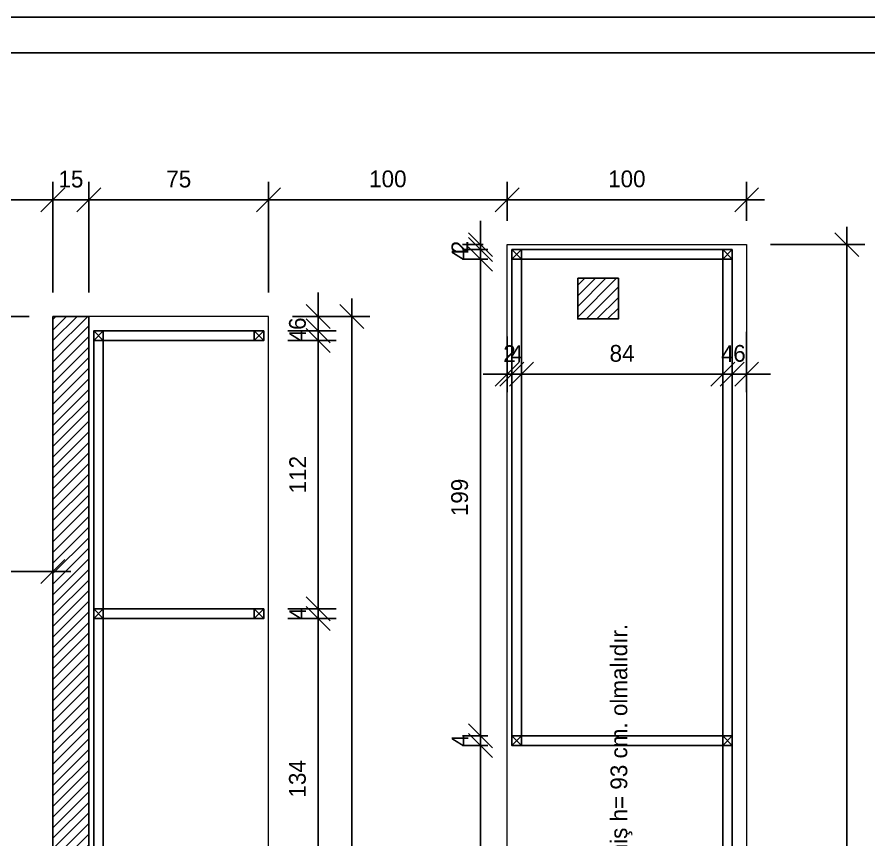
# Model space of a CAD drawing. Header units: centimetres. Extents: x 131563 to 145359, y 24878 to 28066.
# Drawn here: x 133133.6 to 133489.2, y 27118.7 to 27462.2 of the extents above; entities that cross this region are included whole.
import ezdxf

# ---------------------------------------------------------------- set-up
doc = ezdxf.new("R2010")
doc.units = ezdxf.units.CM
doc.header["$LTSCALE"] = 10
doc.header["$MEASUREMENT"] = 0
doc.header["$PDMODE"] = 3
doc.header["$PDSIZE"] = 20
doc.layers.add('ARK_AHŞAP', color=45, linetype='Continuous', lineweight=15)
for name, color, linetype in [('CG TASARIM LOGO', 7, 'Continuous'), ('Kıtc-002 Çizgi', 7, 'Continuous'), ('Kıtc-040 Detay', 7, 'Continuous'), ('LP-DIMENSION_INT_100', 51, 'Continuous'), ('S2000-002 Çizgi', 7, 'Continuous')]:
    doc.layers.add(name, color=color, linetype=linetype)
doc.styles.add('TAKSİM', font='GOTHIC.TTF', dxfattribs={"height": 7})
doc.dimstyles.new('AR_DIM_100', dxfattribs={"dimtxt": 7, "dimasz": 10, "dimexe": 7.5, "dimexo": 10, "dimgap": 5, "dimtad": 1, "dimtoh": 1, "dimdec": 0, "dimrnd": 0.5, "dimzin": 12, "dimdsep": 46, "dimtxsty": 'TAKSİM', "dimblk": 'OBLIQUE', "dimcen": 0.09, "dimdle": 7.5, "dimclrd": 256, "dimclre": 256, "dimclrt": 7, "dimadec": 0, "dimazin": 0, "dimtfac": 1, "dimtdec": 0, "dimtix": 1, "dimtofl": 0, "dimtmove": 0, "dimatfit": 3, "dimldrblk": 'DOT', "dimfxl": 100, "dimfxlon": 1, "dimtolj": 1, "dimtzin": 0, "dimlwd": -1, "dimlwe": -1, "dimarcsym": 0})

# ---------------------------------------------------------------- blocks, each defined once
blk = doc.blocks.new('A$C14D17327')
at = {"layer": 'Kıtc-002 Çizgi', "color": 1, "elevation": 0}
blk.add_lwpolyline([(0, 4), (4, 4), (4, 0), (0, 0)], close=True, dxfattribs=at)
for points in [[(0, 4), (4, 0)], [(0, 0), (4, 4)]]:
    blk.add_lwpolyline(points, dxfattribs=at)
blk = doc.blocks.new('_Oblique')
at = {"color": 0, "linetype": 'ByBlock', "lineweight": -2}
blk.add_line((-0.5, -0.5), (0.5, 0.5), dxfattribs=at)
blk = doc.blocks.new('*D29')
at = {"transparency": 16777216}
for p, q in [((133259.34, 27337.15), (133259.34, 27347.15)), ((133248.61, 27337.15), (133266.84, 27337.15)), ((133246.61, 27331.15), (133266.84, 27331.15)), ((133259.34, 27331.15), (133259.34, 27321.15))]:
    blk.add_line(p, q, dxfattribs=at)
at = {"layer": 'Defpoints', "color": 0, "transparency": 16777216}
for p in [(133238.61, 27337.15), (133236.61, 27331.15), (133259.34, 27331.15)]:
    blk.add_point(p, dxfattribs=at)
at = {"transparency": 16777216, "xscale": 10, "yscale": 10, "zscale": 10}
for p, rotation in [((133259.34, 27337.15), 270), ((133259.34, 27331.15), 90)]:
    blk.add_blockref('_Oblique', p, dxfattribs=dict(at, rotation=rotation))
at = {"color": 7, "transparency": 16777216, "insert": (133250.66, 27334.15), "char_height": 7, "attachment_point": 5, "rotation": 90, "style": 'TAKSİM'}
blk.add_mtext('\\A1;6', dxfattribs=at)
blk = doc.blocks.new('_Dot')
at = {"color": 0, "linetype": 'ByBlock', "lineweight": -2}
blk.add_line((-0.5, 0), (-1, 0), dxfattribs=at)
at = {"color": 0, "linetype": 'ByBlock', "const_width": 0.5}
blk.add_lwpolyline([(-0.25, 0, 1), (0.25, 0, 1)], format="xyb", close=True, dxfattribs=at)
blk = doc.blocks.new('*D30')
at = {"transparency": 16777216}
for p, q in [((133259.34, 27331.15), (133259.34, 27341.15)), ((133246.61, 27331.15), (133266.84, 27331.15)), ((133246.61, 27327.15), (133266.84, 27327.15)), ((133259.34, 27327.15), (133259.34, 27317.15))]:
    blk.add_line(p, q, dxfattribs=at)
at = {"layer": 'Defpoints', "color": 0, "transparency": 16777216}
for p in [(133236.61, 27331.15), (133236.61, 27327.15), (133259.34, 27327.15)]:
    blk.add_point(p, dxfattribs=at)
at = {"transparency": 16777216, "xscale": 10, "yscale": 10, "zscale": 10}
for p, rotation in [((133259.34, 27331.15), 270), ((133259.34, 27327.15), 90)]:
    blk.add_blockref('_Oblique', p, dxfattribs=dict(at, rotation=rotation))
at = {"color": 7, "transparency": 16777216, "insert": (133250.75, 27329.15), "char_height": 7, "attachment_point": 5, "rotation": 90, "style": 'TAKSİM'}
blk.add_mtext('\\A1;4', dxfattribs=at)
blk = doc.blocks.new('*D31')
at = {"transparency": 16777216}
for p, q in [((133259.34, 27334.65), (133259.34, 27207.65)), ((133246.61, 27327.15), (133266.84, 27327.15)), ((133246.61, 27215.15), (133266.84, 27215.15))]:
    blk.add_line(p, q, dxfattribs=at)
at = {"layer": 'Defpoints', "color": 0, "transparency": 16777216}
for p in [(133236.61, 27327.15), (133236.61, 27215.15), (133259.34, 27215.15)]:
    blk.add_point(p, dxfattribs=at)
at = {"transparency": 16777216, "xscale": 10, "yscale": 10, "zscale": 10}
for p, rotation in [((133259.34, 27327.15), 90), ((133259.34, 27215.15), 270)]:
    blk.add_blockref('_Oblique', p, dxfattribs=dict(at, rotation=rotation))
at = {"color": 7, "transparency": 16777216, "insert": (133250.75, 27271.15), "char_height": 7, "attachment_point": 5, "rotation": 90, "style": 'TAKSİM'}
blk.add_mtext('\\A1;112', dxfattribs=at)
blk = doc.blocks.new('*D32')
at = {"transparency": 16777216}
for p, q in [((133259.34, 27215.15), (133259.34, 27225.15)), ((133246.61, 27215.15), (133266.84, 27215.15)), ((133246.61, 27211.15), (133266.84, 27211.15)), ((133259.34, 27211.15), (133259.34, 27201.15))]:
    blk.add_line(p, q, dxfattribs=at)
at = {"layer": 'Defpoints', "color": 0, "transparency": 16777216}
for p in [(133236.61, 27215.15), (133236.61, 27211.15), (133259.34, 27211.15)]:
    blk.add_point(p, dxfattribs=at)
at = {"transparency": 16777216, "xscale": 10, "yscale": 10, "zscale": 10}
for p, rotation in [((133259.34, 27215.15), 270), ((133259.34, 27211.15), 90)]:
    blk.add_blockref('_Oblique', p, dxfattribs=dict(at, rotation=rotation))
at = {"color": 7, "transparency": 16777216, "insert": (133250.75, 27213.15), "char_height": 7, "attachment_point": 5, "rotation": 90, "style": 'TAKSİM'}
blk.add_mtext('\\A1;4', dxfattribs=at)
blk = doc.blocks.new('*D33')
at = {"transparency": 16777216}
for p, q in [((133259.34, 27218.65), (133259.34, 27069.73)), ((133246.61, 27211.15), (133266.84, 27211.15)), ((133246.61, 27077.23), (133266.84, 27077.23))]:
    blk.add_line(p, q, dxfattribs=at)
at = {"layer": 'Defpoints', "color": 0, "transparency": 16777216}
for p in [(133236.61, 27211.15), (133236.61, 27077.23), (133259.34, 27077.23)]:
    blk.add_point(p, dxfattribs=at)
at = {"transparency": 16777216, "xscale": 10, "yscale": 10, "zscale": 10}
for p, rotation in [((133259.34, 27211.15), 90), ((133259.34, 27077.23), 270)]:
    blk.add_blockref('_Oblique', p, dxfattribs=dict(at, rotation=rotation))
at = {"color": 7, "transparency": 16777216, "insert": (133250.66, 27144.19), "char_height": 7, "attachment_point": 5, "rotation": 90, "style": 'TAKSİM'}
blk.add_mtext('\\A1;134', dxfattribs=at)
blk = doc.blocks.new('*D45')
at = {"transparency": 16777216}
for p, q in [((133273.38, 26752.65), (133273.38, 27344.65)), ((133248.61, 27337.15), (133280.88, 27337.15)), ((133248.61, 26760.15), (133280.88, 26760.15))]:
    blk.add_line(p, q, dxfattribs=at)
at = {"layer": 'Defpoints', "color": 0, "transparency": 16777216}
for p in [(133238.61, 27337.15), (133273.38, 27337.15), (133238.61, 26760.15)]:
    blk.add_point(p, dxfattribs=at)
at = {"transparency": 16777216, "xscale": 10, "yscale": 10, "zscale": 10}
for p, rotation in [((133273.38, 27337.15), 90), ((133273.38, 26760.15), 270)]:
    blk.add_blockref('_Oblique', p, dxfattribs=dict(at, rotation=rotation))
at = {"color": 7, "transparency": 16777216, "insert": (133264.8, 27045.65), "char_height": 7, "attachment_point": 5, "rotation": 90, "style": 'TAKSİM'}
blk.add_mtext('\\A1;577', dxfattribs=at)
blk = doc.blocks.new('*D62')
at = {"transparency": 16777216}
for p, q in [((133163.61, 27347.15), (133163.61, 27393.39)), ((133238.61, 27347.15), (133238.61, 27393.39)), ((133156.11, 27385.89), (133246.11, 27385.89))]:
    blk.add_line(p, q, dxfattribs=at)
at = {"layer": 'Defpoints', "color": 0, "transparency": 16777216}
for p in [(133238.61, 27385.89), (133163.61, 27337.15), (133238.61, 27337.15)]:
    blk.add_point(p, dxfattribs=at)
at = {"transparency": 16777216, "xscale": 10, "yscale": 10, "zscale": 10, "rotation": 180}
blk.add_blockref('_Oblique', (133163.61, 27385.89), dxfattribs=at)
at = {"transparency": 16777216, "xscale": 10, "yscale": 10, "zscale": 10}
blk.add_blockref('_Oblique', (133238.61, 27385.89), dxfattribs=at)
at = {"color": 7, "transparency": 16777216, "insert": (133201.11, 27394.48), "char_height": 7, "attachment_point": 5, "style": 'TAKSİM'}
blk.add_mtext('\\A1;75', dxfattribs=at)
blk = doc.blocks.new('*D63')
at = {"transparency": 16777216}
for p, q in [((133238.61, 27347.15), (133238.61, 27393.39)), ((133338.11, 27377.15), (133338.11, 27393.39)), ((133231.11, 27385.89), (133345.61, 27385.89))]:
    blk.add_line(p, q, dxfattribs=at)
at = {"layer": 'Defpoints', "color": 0, "transparency": 16777216}
for p in [(133338.11, 27385.89), (133338.11, 27367.15), (133238.61, 27337.15)]:
    blk.add_point(p, dxfattribs=at)
at = {"transparency": 16777216, "xscale": 10, "yscale": 10, "zscale": 10, "rotation": 180}
blk.add_blockref('_Oblique', (133238.61, 27385.89), dxfattribs=at)
at = {"transparency": 16777216, "xscale": 10, "yscale": 10, "zscale": 10}
blk.add_blockref('_Oblique', (133338.11, 27385.89), dxfattribs=at)
at = {"color": 7, "transparency": 16777216, "insert": (133288.36, 27394.56), "char_height": 7, "attachment_point": 5, "style": 'TAKSİM'}
blk.add_mtext('\\A1;100', dxfattribs=at)
blk = doc.blocks.new('*D64')
at = {"transparency": 16777216}
for p, q in [((133338.11, 27377.15), (133338.11, 27393.39)), ((133438.11, 27377.15), (133438.11, 27393.39)), ((133330.61, 27385.89), (133445.61, 27385.89))]:
    blk.add_line(p, q, dxfattribs=at)
at = {"layer": 'Defpoints', "color": 0, "transparency": 16777216}
for p in [(133438.11, 27385.89), (133338.11, 27367.15), (133438.11, 27367.15)]:
    blk.add_point(p, dxfattribs=at)
at = {"transparency": 16777216, "xscale": 10, "yscale": 10, "zscale": 10, "rotation": 180}
blk.add_blockref('_Oblique', (133338.11, 27385.89), dxfattribs=at)
at = {"transparency": 16777216, "xscale": 10, "yscale": 10, "zscale": 10}
blk.add_blockref('_Oblique', (133438.11, 27385.89), dxfattribs=at)
at = {"color": 7, "transparency": 16777216, "insert": (133388.11, 27394.56), "char_height": 7, "attachment_point": 5, "style": 'TAKSİM'}
blk.add_mtext('\\A1;100', dxfattribs=at)
blk = doc.blocks.new('*D65')
at = {"transparency": 16777216}
for p, q in [((133338.11, 27328.79), (133338.11, 27305.55)), ((133340.11, 27328.79), (133340.11, 27305.55)), ((133338.11, 27313.05), (133328.11, 27313.05)), ((133340.11, 27313.05), (133350.11, 27313.05))]:
    blk.add_line(p, q, dxfattribs=at)
at = {"layer": 'Defpoints', "color": 0, "transparency": 16777216}
for p in [(133338.11, 27338.79), (133340.11, 27338.79), (133340.11, 27313.05)]:
    blk.add_point(p, dxfattribs=at)
at = {"transparency": 16777216, "xscale": 10, "yscale": 10, "zscale": 10}
blk.add_blockref('_Oblique', (133338.11, 27313.05), dxfattribs=at)
at = {"transparency": 16777216, "xscale": 10, "yscale": 10, "zscale": 10, "rotation": 180}
blk.add_blockref('_Oblique', (133340.11, 27313.05), dxfattribs=at)
at = {"color": 7, "transparency": 16777216, "insert": (133339.11, 27321.64), "char_height": 7, "attachment_point": 5, "style": 'TAKSİM'}
blk.add_mtext('\\A1;2', dxfattribs=at)
blk = doc.blocks.new('*D66')
at = {"transparency": 16777216}
for p, q in [((133340.11, 27328.79), (133340.11, 27305.55)), ((133344.11, 27324.79), (133344.11, 27305.55)), ((133340.11, 27313.05), (133330.11, 27313.05)), ((133344.11, 27313.05), (133354.11, 27313.05))]:
    blk.add_line(p, q, dxfattribs=at)
at = {"layer": 'Defpoints', "color": 0, "transparency": 16777216}
for p in [(133340.11, 27338.79), (133344.11, 27334.79), (133344.11, 27313.05)]:
    blk.add_point(p, dxfattribs=at)
at = {"transparency": 16777216, "xscale": 10, "yscale": 10, "zscale": 10}
blk.add_blockref('_Oblique', (133340.11, 27313.05), dxfattribs=at)
at = {"transparency": 16777216, "xscale": 10, "yscale": 10, "zscale": 10, "rotation": 180}
blk.add_blockref('_Oblique', (133344.11, 27313.05), dxfattribs=at)
at = {"color": 7, "transparency": 16777216, "insert": (133342.11, 27321.64), "char_height": 7, "attachment_point": 5, "style": 'TAKSİM'}
blk.add_mtext('\\A1;4', dxfattribs=at)
blk = doc.blocks.new('*D67')
at = {"transparency": 16777216}
for p, q in [((133344.11, 27324.79), (133344.11, 27305.55)), ((133428.11, 27324.79), (133428.11, 27305.55)), ((133336.61, 27313.05), (133435.61, 27313.05))]:
    blk.add_line(p, q, dxfattribs=at)
at = {"layer": 'Defpoints', "color": 0, "transparency": 16777216}
for p in [(133344.11, 27334.79), (133428.11, 27334.79), (133428.11, 27313.05)]:
    blk.add_point(p, dxfattribs=at)
at = {"transparency": 16777216, "xscale": 10, "yscale": 10, "zscale": 10, "rotation": 180}
blk.add_blockref('_Oblique', (133344.11, 27313.05), dxfattribs=at)
at = {"transparency": 16777216, "xscale": 10, "yscale": 10, "zscale": 10}
blk.add_blockref('_Oblique', (133428.11, 27313.05), dxfattribs=at)
at = {"color": 7, "transparency": 16777216, "insert": (133386.11, 27321.73), "char_height": 7, "attachment_point": 5, "style": 'TAKSİM'}
blk.add_mtext('\\A1;84', dxfattribs=at)
blk = doc.blocks.new('*D68')
at = {"transparency": 16777216}
for p, q in [((133428.11, 27324.79), (133428.11, 27305.55)), ((133432.11, 27324.79), (133432.11, 27305.55)), ((133428.11, 27313.05), (133418.11, 27313.05)), ((133432.11, 27313.05), (133442.11, 27313.05))]:
    blk.add_line(p, q, dxfattribs=at)
at = {"layer": 'Defpoints', "color": 0, "transparency": 16777216}
for p in [(133428.11, 27334.79), (133432.11, 27334.79), (133432.11, 27313.05)]:
    blk.add_point(p, dxfattribs=at)
at = {"transparency": 16777216, "xscale": 10, "yscale": 10, "zscale": 10}
blk.add_blockref('_Oblique', (133428.11, 27313.05), dxfattribs=at)
at = {"transparency": 16777216, "xscale": 10, "yscale": 10, "zscale": 10, "rotation": 180}
blk.add_blockref('_Oblique', (133432.11, 27313.05), dxfattribs=at)
at = {"color": 7, "transparency": 16777216, "insert": (133430.11, 27321.64), "char_height": 7, "attachment_point": 5, "style": 'TAKSİM'}
blk.add_mtext('\\A1;4', dxfattribs=at)
blk = doc.blocks.new('*D69')
at = {"transparency": 16777216}
for p, q in [((133438.11, 27330.79), (133438.11, 27305.55)), ((133432.11, 27324.79), (133432.11, 27305.55)), ((133432.11, 27313.05), (133422.11, 27313.05)), ((133438.11, 27313.05), (133448.11, 27313.05))]:
    blk.add_line(p, q, dxfattribs=at)
at = {"layer": 'Defpoints', "color": 0, "transparency": 16777216}
for p in [(133438.11, 27340.79), (133432.11, 27334.79), (133438.11, 27313.05)]:
    blk.add_point(p, dxfattribs=at)
at = {"transparency": 16777216, "xscale": 10, "yscale": 10, "zscale": 10}
blk.add_blockref('_Oblique', (133432.11, 27313.05), dxfattribs=at)
at = {"transparency": 16777216, "xscale": 10, "yscale": 10, "zscale": 10, "rotation": 180}
blk.add_blockref('_Oblique', (133438.11, 27313.05), dxfattribs=at)
at = {"color": 7, "transparency": 16777216, "insert": (133435.11, 27321.73), "char_height": 7, "attachment_point": 5, "style": 'TAKSİM'}
blk.add_mtext('\\A1;6', dxfattribs=at)
blk = doc.blocks.new('*D70')
at = {"transparency": 16777216}
for p, q in [((133327.02, 27367.15), (133327.02, 27377.15)), ((133328.11, 27367.15), (133319.52, 27367.15)), ((133330.11, 27365.15), (133319.52, 27365.15)), ((133327.02, 27365.15), (133327.02, 27355.15))]:
    blk.add_line(p, q, dxfattribs=at)
at = {"layer": 'Defpoints', "color": 0, "transparency": 16777216}
for p in [(133338.11, 27367.15), (133327.02, 27365.15), (133340.11, 27365.15)]:
    blk.add_point(p, dxfattribs=at)
at = {"transparency": 16777216, "xscale": 10, "yscale": 10, "zscale": 10}
for p, rotation in [((133327.02, 27367.15), 270), ((133327.02, 27365.15), 90)]:
    blk.add_blockref('_Oblique', p, dxfattribs=dict(at, rotation=rotation))
at = {"color": 7, "transparency": 16777216, "insert": (133318.44, 27366.15), "char_height": 7, "attachment_point": 5, "rotation": 90, "style": 'TAKSİM'}
blk.add_mtext('\\A1;2', dxfattribs=at)
blk = doc.blocks.new('*D71')
at = {"transparency": 16777216}
for p, q in [((133327.02, 27365.15), (133327.02, 27375.15)), ((133330.11, 27365.15), (133319.52, 27365.15)), ((133330.11, 27361.15), (133319.52, 27361.15)), ((133327.02, 27361.15), (133327.02, 27351.15))]:
    blk.add_line(p, q, dxfattribs=at)
at = {"layer": 'Defpoints', "color": 0, "transparency": 16777216}
for p in [(133340.11, 27365.15), (133327.02, 27361.15), (133340.11, 27361.15)]:
    blk.add_point(p, dxfattribs=at)
at = {"transparency": 16777216, "xscale": 10, "yscale": 10, "zscale": 10}
for p, rotation in [((133327.02, 27365.15), 270), ((133327.02, 27361.15), 90)]:
    blk.add_blockref('_Oblique', p, dxfattribs=dict(at, rotation=rotation))
at = {"color": 7, "transparency": 16777216, "insert": (133318.44, 27363.15), "char_height": 7, "attachment_point": 5, "rotation": 90, "style": 'TAKSİM'}
blk.add_mtext('\\A1;4', dxfattribs=at)
blk = doc.blocks.new('*D72')
at = {"transparency": 16777216}
for p, q in [((133327.02, 27368.65), (133327.02, 27154.65)), ((133330.11, 27361.15), (133319.52, 27361.15)), ((133330.11, 27162.15), (133319.52, 27162.15))]:
    blk.add_line(p, q, dxfattribs=at)
at = {"layer": 'Defpoints', "color": 0, "transparency": 16777216}
for p in [(133340.11, 27361.15), (133327.02, 27162.15), (133340.11, 27162.15)]:
    blk.add_point(p, dxfattribs=at)
at = {"transparency": 16777216, "xscale": 10, "yscale": 10, "zscale": 10}
for p, rotation in [((133327.02, 27361.15), 90), ((133327.02, 27162.15), 270)]:
    blk.add_blockref('_Oblique', p, dxfattribs=dict(at, rotation=rotation))
at = {"color": 7, "transparency": 16777216, "insert": (133318.35, 27261.65), "char_height": 7, "attachment_point": 5, "rotation": 90, "style": 'TAKSİM'}
blk.add_mtext('\\A1;199', dxfattribs=at)
blk = doc.blocks.new('*D73')
at = {"transparency": 16777216}
for p, q in [((133327.02, 27162.15), (133327.02, 27172.15)), ((133330.11, 27162.15), (133319.52, 27162.15)), ((133330.11, 27158.15), (133319.52, 27158.15)), ((133327.02, 27158.15), (133327.02, 27148.15))]:
    blk.add_line(p, q, dxfattribs=at)
at = {"layer": 'Defpoints', "color": 0, "transparency": 16777216}
for p in [(133340.11, 27162.15), (133327.02, 27158.15), (133340.11, 27158.15)]:
    blk.add_point(p, dxfattribs=at)
at = {"transparency": 16777216, "xscale": 10, "yscale": 10, "zscale": 10}
for p, rotation in [((133327.02, 27162.15), 270), ((133327.02, 27158.15), 90)]:
    blk.add_blockref('_Oblique', p, dxfattribs=dict(at, rotation=rotation))
at = {"color": 7, "transparency": 16777216, "insert": (133318.44, 27160.15), "char_height": 7, "attachment_point": 5, "rotation": 90, "style": 'TAKSİM'}
blk.add_mtext('\\A1;4', dxfattribs=at)
blk = doc.blocks.new('*D74')
at = {"transparency": 16777216}
for p, q in [((133327.02, 27165.65), (133327.02, 27011.65)), ((133330.11, 27158.15), (133319.52, 27158.15)), ((133330.11, 27019.15), (133319.52, 27019.15))]:
    blk.add_line(p, q, dxfattribs=at)
at = {"layer": 'Defpoints', "color": 0, "transparency": 16777216}
for p in [(133340.11, 27158.15), (133327.02, 27019.15), (133340.11, 27019.15)]:
    blk.add_point(p, dxfattribs=at)
at = {"transparency": 16777216, "xscale": 10, "yscale": 10, "zscale": 10}
for p, rotation in [((133327.02, 27158.15), 90), ((133327.02, 27019.15), 270)]:
    blk.add_blockref('_Oblique', p, dxfattribs=dict(at, rotation=rotation))
at = {"color": 7, "transparency": 16777216, "insert": (133318.35, 27088.65), "char_height": 7, "attachment_point": 5, "rotation": 90, "style": 'TAKSİM'}
blk.add_mtext('\\A1;139', dxfattribs=at)
blk = doc.blocks.new('*D113')
at = {"transparency": 16777216}
for p, q in [((133479.91, 27374.65), (133479.91, 26592.65)), ((133448.11, 27367.15), (133487.41, 27367.15)), ((133448.11, 26600.15), (133487.41, 26600.15))]:
    blk.add_line(p, q, dxfattribs=at)
at = {"layer": 'Defpoints', "color": 0, "transparency": 16777216}
for p in [(133438.11, 27367.15), (133438.11, 26600.15), (133479.91, 26600.15)]:
    blk.add_point(p, dxfattribs=at)
at = {"transparency": 16777216, "xscale": 10, "yscale": 10, "zscale": 10}
for p, rotation in [((133479.91, 27367.15), 90), ((133479.91, 26600.15), 270)]:
    blk.add_blockref('_Oblique', p, dxfattribs=dict(at, rotation=rotation))
at = {"color": 7, "transparency": 16777216, "insert": (133471.24, 26983.65), "char_height": 7, "attachment_point": 5, "rotation": 90, "style": 'TAKSİM'}
blk.add_mtext('\\A1;767', dxfattribs=at)
blk = doc.blocks.new('*D121')
at = {"transparency": 16777216}
for p, q in [((133148.61, 27281.15), (133148.61, 27223.27)), ((133048.61, 27220.15), (133048.61, 27238.27)), ((133041.11, 27230.77), (133156.11, 27230.77))]:
    blk.add_line(p, q, dxfattribs=at)
at = {"layer": 'Defpoints', "color": 0, "transparency": 16777216}
for p in [(133148.61, 27291.15), (133148.61, 27230.77), (133048.61, 27210.15)]:
    blk.add_point(p, dxfattribs=at)
at = {"transparency": 16777216, "xscale": 10, "yscale": 10, "zscale": 10, "rotation": 180}
blk.add_blockref('_Oblique', (133048.61, 27230.77), dxfattribs=at)
at = {"transparency": 16777216, "xscale": 10, "yscale": 10, "zscale": 10}
blk.add_blockref('_Oblique', (133148.61, 27230.77), dxfattribs=at)
at = {"color": 7, "transparency": 16777216, "insert": (133098.61, 27239.44), "char_height": 7, "attachment_point": 5, "style": 'TAKSİM'}
blk.add_mtext('\\A1;100', dxfattribs=at)
blk = doc.blocks.new('*D123')
at = {"transparency": 16777216}
for p, q in [((133105.01, 27454.65), (133105.01, 27329.65)), ((133138.61, 27447.15), (133097.51, 27447.15)), ((133138.61, 27337.15), (133097.51, 27337.15))]:
    blk.add_line(p, q, dxfattribs=at)
at = {"layer": 'Defpoints', "color": 0, "transparency": 16777216}
for p in [(133148.61, 27447.15), (133105.01, 27337.15), (133148.61, 27337.15)]:
    blk.add_point(p, dxfattribs=at)
at = {"transparency": 16777216, "xscale": 10, "yscale": 10, "zscale": 10}
for p, rotation in [((133105.01, 27447.15), 90), ((133105.01, 27337.15), 270)]:
    blk.add_blockref('_Oblique', p, dxfattribs=dict(at, rotation=rotation))
at = {"color": 7, "transparency": 16777216, "insert": (133096.33, 27392.15), "char_height": 7, "attachment_point": 5, "rotation": 90, "style": 'TAKSİM'}
blk.add_mtext('\\A1;110', dxfattribs=at)
blk = doc.blocks.new('*D174')
at = {"transparency": 16777216}
for p, q in [((133148.61, 27347.15), (133148.61, 27393.39)), ((133163.61, 27347.15), (133163.61, 27393.39)), ((133148.61, 27385.89), (133138.61, 27385.89)), ((133163.61, 27385.89), (133173.61, 27385.89))]:
    blk.add_line(p, q, dxfattribs=at)
at = {"layer": 'Defpoints', "color": 0, "transparency": 16777216}
for p in [(133163.61, 27385.89), (133148.61, 27337.15), (133163.61, 27337.15)]:
    blk.add_point(p, dxfattribs=at)
at = {"transparency": 16777216, "xscale": 10, "yscale": 10, "zscale": 10}
blk.add_blockref('_Oblique', (133148.61, 27385.89), dxfattribs=at)
at = {"transparency": 16777216, "xscale": 10, "yscale": 10, "zscale": 10, "rotation": 180}
blk.add_blockref('_Oblique', (133163.61, 27385.89), dxfattribs=at)
at = {"color": 7, "transparency": 16777216, "insert": (133156.11, 27394.48), "char_height": 7, "attachment_point": 5, "style": 'TAKSİM'}
blk.add_mtext('\\A1;15', dxfattribs=at)
blk = doc.blocks.new('*D175')
at = {"transparency": 16777216}
for p, q in [((132818.61, 27347.15), (132818.61, 27393.39)), ((133148.61, 27347.15), (133148.61, 27393.39)), ((133156.11, 27385.89), (132811.11, 27385.89))]:
    blk.add_line(p, q, dxfattribs=at)
at = {"layer": 'Defpoints', "color": 0, "transparency": 16777216}
for p in [(132818.61, 27385.89), (132818.61, 27337.15), (133148.61, 27337.15)]:
    blk.add_point(p, dxfattribs=at)
at = {"transparency": 16777216, "xscale": 10, "yscale": 10, "zscale": 10, "rotation": 180}
blk.add_blockref('_Oblique', (132818.61, 27385.89), dxfattribs=at)
at = {"transparency": 16777216, "xscale": 10, "yscale": 10, "zscale": 10}
blk.add_blockref('_Oblique', (133148.61, 27385.89), dxfattribs=at)
at = {"color": 7, "transparency": 16777216, "insert": (132983.61, 27394.56), "char_height": 7, "attachment_point": 5, "style": 'TAKSİM'}
blk.add_mtext('\\A1;330', dxfattribs=at)

msp = doc.modelspace()

# ---------------------------------------------------------------- hatches: boundary and pattern name
at = {"layer": 'LP-DIMENSION_INT_100'}
h = msp.add_hatch(dxfattribs=at)
h.set_pattern_fill('ANSI31', color=252, scale=25)
h.paths.add_polyline_path([(133384.61, 26690.15), (133364.61, 26690.15), (133364.61, 26673.15), (133384.61, 26673.15)])
h.paths.add_polyline_path([(133384.61, 27013.15), (133367.61, 27013.15), (133367.61, 26996.15), (133384.61, 26996.15)])
h.paths.add_polyline_path([(133384.61, 27353.15), (133367.61, 27353.15), (133367.61, 27336.15), (133384.61, 27336.15)])
h = msp.add_hatch(dxfattribs=at)
h.set_pattern_fill('ANSI31', color=252, scale=25)
h.set_pattern_definition([(45, (0, -3), (-2.20970869, 2.20970869), [])])
h.paths.add_polyline_path([(133163.61, 27337.15), (133148.61, 27337.15), (133148.61, 26760.15), (133163.61, 26760.15)])

# ---------------------------------------------------------------- linework, layer by layer
at = {"layer": 'ARK_AHŞAP'}
for points in [[(133338.11, 27367.15), (133438.11, 27367.15), (133438.11, 26700.15), (133338.11, 26700.15)], [(133163.61, 26760.15), (133238.61, 26760.15), (133238.61, 27337.15), (133163.61, 27337.15)]]:
    msp.add_lwpolyline(points, close=True, dxfattribs=at)
at = {"layer": 'Kıtc-002 Çizgi', "color": 1}
for points in [[(133428.11, 27361.15), (133344.11, 27361.15), (133344.11, 27365.15), (133428.11, 27365.15)], [(133344.11, 27361.15), (133340.11, 27361.15), (133340.11, 27162.15), (133344.11, 27162.15)], [(133428.11, 27361.15), (133432.11, 27361.15), (133432.11, 27162.15), (133428.11, 27162.15)], [(133169.61, 27327.15), (133232.61, 27327.15), (133232.61, 27331.15), (133169.61, 27331.15)], [(133169.61, 27215.15), (133165.61, 27215.15), (133165.61, 27327.15), (133169.61, 27327.15)], [(133169.61, 27211.15), (133232.61, 27211.15), (133232.61, 27215.15), (133169.61, 27215.15)], [(133169.61, 27077.23), (133165.61, 27077.23), (133165.61, 27211.15), (133169.61, 27211.15)], [(133344.11, 27162.15), (133428.11, 27162.15), (133428.11, 27158.15), (133344.11, 27158.15)], [(133428.11, 27158.15), (133432.11, 27158.15), (133432.11, 27019.15), (133428.11, 27019.15)]]:
    msp.add_lwpolyline(points, close=True, dxfattribs=at)
at = {"layer": 'S2000-002 Çizgi'}
for p, q in [((132803.61, 27462.15), (133741.61, 27462.15)), ((133741.61, 27447.15), (132818.61, 27447.15)), ((133148.61, 26760.15), (133148.61, 27337.15)), ((133148.61, 27337.15), (133163.61, 27337.15)), ((133163.61, 27337.15), (133163.61, 26760.15))]:
    msp.add_line(p, q, dxfattribs=at)
msp.add_lwpolyline([(133367.61, 27353.15), (133384.61, 27353.15), (133384.61, 27336.15), (133367.61, 27336.15)], close=True, dxfattribs=at)

# ---------------------------------------------------------------- block references
at = {"layer": 'Kıtc-040 Detay'}
for p in [(133340.11, 27361.15, 0), (133340.11, 27158.15, 0)]:
    msp.add_blockref('A$C14D17327', p, dxfattribs=at)
at = {"layer": 'Kıtc-040 Detay', "xscale": -1}
for p in [(133432.11, 27361.15, 0), (133169.61, 27327.15, 0), (133236.61, 27327.15, 0), (133169.61, 27211.15, 0), (133236.61, 27211.15, 0), (133432.11, 27158.15, 0)]:
    msp.add_blockref('A$C14D17327', p, dxfattribs=at)

# ---------------------------------------------------------------- texts
at = {"layer": 'CG TASARIM LOGO', "color": 7, "style": 'TAKSİM'}
msp.add_text('karkas bitmiş h= 93 cm. olmalıdır. ', height=7, rotation=90, dxfattribs=at).set_placement((133388.29, 27069.19))

# ---------------------------------------------------------------- dimensions: what is measured, and where the dimension line sits
for base, p1, p2, picture, middle in [((133105.01, 27337.15), (133148.61, 27447.15), (133148.61, 27337.15), '*D123', (133096.33, 27392.15)), ((133327.02, 27361.15), (133340.11, 27365.15), (133340.11, 27361.15), '*D71', (133318.44, 27363.15)), ((133327.02, 27162.15), (133340.11, 27361.15), (133340.11, 27162.15), '*D72', (133318.35, 27261.65)), ((133259.34, 27327.15), (133236.61, 27331.15), (133236.61, 27327.15), '*D30', (133250.75, 27329.15)), ((133259.34, 27215.15), (133236.61, 27327.15), (133236.61, 27215.15), '*D31', (133250.75, 27271.15)), ((133259.34, 27211.15), (133236.61, 27215.15), (133236.61, 27211.15), '*D32', (133250.75, 27213.15)), ((133259.34, 27077.23), (133236.61, 27211.15), (133236.61, 27077.23), '*D33', (133250.66, 27144.19)), ((133327.02, 27158.15), (133340.11, 27162.15), (133340.11, 27158.15), '*D73', (133318.44, 27160.15)), ((133327.02, 27019.15), (133340.11, 27158.15), (133340.11, 27019.15), '*D74', (133318.35, 27088.65))]:
    dim = msp.add_linear_dim(base=base, p1=p1, p2=p2, angle=90, dimstyle='AR_DIM_100', override={"dimtmove": 1})
    dim.commit()
    dim.dimension.update_dxf_attribs({"geometry": picture, "text_midpoint": middle})
for base, p1, p2, picture, middle in [((132818.61, 27385.89), (133148.61, 27337.15), (132818.61, 27337.15), '*D175', (132983.61, 27394.56)), ((133163.61, 27385.89), (133148.61, 27337.15), (133163.61, 27337.15), '*D174', (133156.11, 27394.48)), ((133238.61, 27385.89), (133163.61, 27337.15), (133238.61, 27337.15), '*D62', (133201.11, 27394.48)), ((133340.11, 27313.05), (133338.11, 27338.79), (133340.11, 27338.79), '*D65', (133339.11, 27321.64))]:
    dim = msp.add_linear_dim(base=base, p1=p1, p2=p2, dimstyle='AR_DIM_100')
    dim.commit()
    dim.dimension.update_dxf_attribs({"geometry": picture, "text_midpoint": middle})
for base, p1, p2, picture, middle in [((133338.110362, 27385.888272), (133238.610358, 27337.152881), (133338.110362, 27367.152881), '*D63', (133288.36036, 27394.564343)), ((133438.11, 27385.89), (133338.11, 27367.15), (133438.11, 27367.15), '*D64', (133388.11, 27394.56)), ((133344.11, 27313.05), (133340.11, 27338.79), (133344.11, 27334.79), '*D66', (133342.11, 27321.64)), ((133438.11, 27313.05), (133432.11, 27334.79), (133438.11, 27340.79), '*D69', (133435.11, 27321.73)), ((133428.11, 27313.05), (133344.11, 27334.79), (133428.11, 27334.79), '*D67', (133386.11, 27321.73)), ((133432.11, 27313.05), (133428.11, 27334.79), (133432.11, 27334.79), '*D68', (133430.11, 27321.64)), ((133148.61, 27230.77), (133048.61, 27210.15), (133148.61, 27291.15), '*D121', (133098.61, 27239.44))]:
    dim = msp.add_linear_dim(base=base, p1=p1, p2=p2, dimstyle='AR_DIM_100', override={"dimtmove": 1})
    dim.commit()
    dim.dimension.update_dxf_attribs({"geometry": picture, "text_midpoint": middle})
for base, p1, p2, picture, middle in [((133327.02, 27365.15), (133338.11, 27367.15), (133340.11, 27365.15), '*D70', (133318.44, 27366.15)), ((133479.91, 26600.15), (133438.11, 27367.15), (133438.11, 26600.15), '*D113', (133471.24, 26983.65)), ((133259.34, 27331.15), (133238.61, 27337.15), (133236.61, 27331.15), '*D29', (133250.66, 27334.15))]:
    dim = msp.add_linear_dim(base=base, p1=p1, p2=p2, angle=90, dimstyle='AR_DIM_100')
    dim.commit()
    dim.dimension.update_dxf_attribs({"geometry": picture, "text_midpoint": middle})
dim = msp.add_linear_dim(base=(133273.38, 27337.15), p1=(133238.61, 26760.15), p2=(133238.61, 27337.15), angle=90, dimstyle='AR_DIM_100')
dim.commit()
dim.dimension.update_dxf_attribs({"geometry": '*D45', "text_midpoint": (133273.38, 27045.65), "dimtype": 160})

doc.saveas('drawing.dxf')
